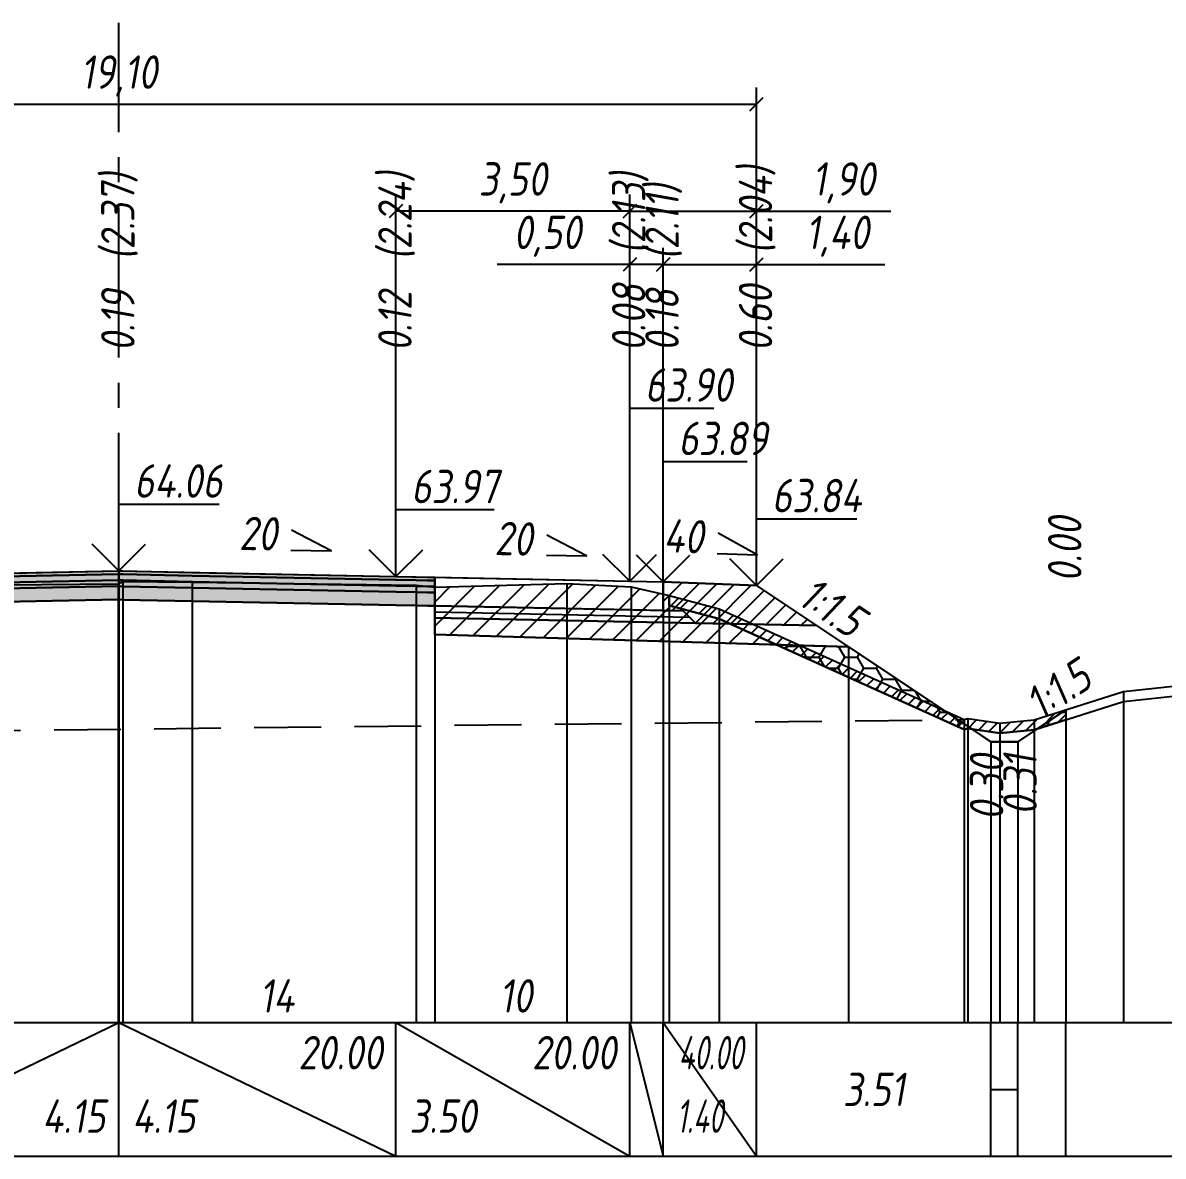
# Model space of a CAD drawing. Extents: x -717 to 1451, y -133302 to 233.
# Drawn here: x 162.8 to 248.2, y -44178 to -44093.2 of the extents above; entities that cross this region are included whole.
import ezdxf
from ezdxf.enums import TextEntityAlignment as Align

# ---------------------------------------------------------------- set-up
doc = ezdxf.new("R2010")
doc.units = 0
doc.linetypes.add('осевая2', pattern=[1.125, 0.75, -0.125, 0.125, -0.125])
doc.linetypes.add('штриховая', pattern=[0.75, 0.5, -0.25])
for name, color, linetype in [('Интерполированный поперечник', 2, 'Continuous'), ('Код_514', 1, 'Continuous'), ('Контур_0', 7, 'Continuous'), ('Контур_2521', 7, 'Continuous'), ('Контур_2564', 7, 'Continuous'), ('Контур_2660', 7, 'Continuous'), ('Контур_2665', 7, 'Continuous'), ('Контур_400', 7, 'Continuous'), ('Контур_508', 7, 'Continuous'), ('Контур_512', 7, 'Continuous'), ('Контур_513', 7, 'Continuous'), ('Контур_818', 7, 'Continuous'), ('Красный поперечник', 1, 'Continuous'), ('Объём_2501', 7, 'Continuous'), ('Объём_2564', 7, 'Continuous'), ('Объём_2650', 7, 'Continuous'), ('Объём_2660', 7, 'Continuous'), ('Объём_2661', 7, 'Continuous'), ('Объём_2663', 7, 'Continuous'), ('Объём_2664', 7, 'Continuous'), ('Объём_2665', 7, 'Continuous'), ('Объём_2666', 7, 'Continuous'), ('Объём_2753', 7, 'Continuous'), ('Ось', 1, 'осевая2'), ('Откосы', 7, 'Continuous'), ('Отметки покрытия', 7, 'Continuous'), ('Рабочие отметки', 7, 'Continuous'), ('Рабочие отметки доп.', 7, 'Continuous'), ('Слои выравнивания', 7, 'Continuous'), ('Таблица', 7, 'Continuous'), ('Уклоны проезжей части', 7, 'Continuous'), ('Черный поперечник', 3, 'Continuous')]:
    doc.layers.add(name, color=color, linetype=linetype)
for name, color, linetype, true_color in [('Контур_2540', 2, 'Continuous', 0xffff00), ('Контур_2560', 2, 'Continuous', 0xffff00), ('Контур_2561', 7, 'Continuous', 0xff8040), ('Контур_2562', 3, 'Continuous', 0x00ff00), ('Контур_2563', 7, 'Continuous', 0xff8000), ('Контур_2570', 7, 'Continuous', 0x80ff00), ('Контур_2725', 7, 'Continuous', 0x323232), ('Контур_2736', 4, 'Continuous', 0x00ffff), ('Контур_2737', 4, 'Continuous', 0x00ffff), ('Контур_2738', 4, 'Continuous', 0x00ffff), ('Контур_2739', 4, 'Continuous', 0x00ffff), ('Контур_2741', 4, 'Continuous', 0x00ffff), ('Контур_2742', 4, 'Continuous', 0x00ffff), ('Контур_2743', 4, 'Continuous', 0x00ffff), ('Контур_2744', 7, 'Continuous', 0xa4ffff), ('Контур_2745', 7, 'Continuous', 0xa4ffff), ('Контур_2747', 4, 'Continuous', 0x00ffff), ('Контур_2748', 4, 'Continuous', 0x00ffff), ('Контур_2749', 4, 'Continuous', 0x00ffff), ('Контур_2750', 4, 'Continuous', 0x00ffff), ('Контур_2751', 4, 'Continuous', 0x00ffff), ('Контур_2752', 4, 'Continuous', 0x00ffff), ('Контур_2760', 7, 'Continuous', 0x323232), ('Контур_2761', 7, 'Continuous', 0x323232), ('Контур_2762', 7, 'Continuous', 0x323232), ('Контур_2763', 7, 'Continuous', 0x323232), ('Контур_402', 7, 'Continuous', 0xff6464), ('Контур_703', 4, 'Continuous', 0x00ffff), ('Контур_705', 4, 'Continuous', 0x00ffff), ('Контур_707', 4, 'Continuous', 0x00ffff), ('Контур_720', 131, 'Continuous', 0xaaffff), ('Объём_2500', 7, 'Continuous', 0xc0c0c0), ('Объём_2520', 7, 'Continuous', 0x80ffff), ('Объём_2540', 2, 'Continuous', 0xffff00), ('Объём_2560', 2, 'Continuous', 0xffff00), ('Объём_2561', 7, 'Continuous', 0xff8040), ('Объём_2562', 3, 'Continuous', 0x00ff00), ('Объём_2563', 7, 'Continuous', 0xff8000), ('Объём_2570', 7, 'Continuous', 0x80ff00), ('Объём_2600', 7, 'Continuous', 0x808000), ('Объём_2620', 2, 'Continuous', 0xffff00), ('Объём_2746', 2, 'Continuous', 0xffff00)]:
    doc.layers.add(name, color=color, linetype=linetype, true_color=true_color)
doc.styles.get("Standard").update_dxf_attribs({"font": 'txt', "height": 2.5})
doc.styles.add('М', font='romand.shx', dxfattribs={"width": 0.8, "oblique": 10, "height": 2.5})
doc.dimstyles.new('ISO-25', dxfattribs={"dimtxt": 2.5, "dimasz": 2.5, "dimexe": 1.25, "dimexo": 0.625, "dimtad": 1, "dimtxsty": 'Standard', "dimcen": 2.5, "dimadec": 0, "dimazin": 0, "dimtfac": 1, "dimtmove": 0, "dimatfit": 3, "dimfxl": 1, "dimarcsym": 0})

# ---------------------------------------------------------------- blocks, each defined once
blk = doc.blocks.new('_Oblique')
at = {"color": 0, "linetype": 'ByBlock', "lineweight": -2}
blk.add_line((-0.5, -0.5), (0.5, 0.5), dxfattribs=at)
blk = doc.blocks.new('*D1034')
at = {"color": 0, "lineweight": -2, "transparency": 16777216}
for p, q in [((210.714, -44134.438), (210.714, -44109.998)), ((217.714, -44134.718), (217.714, -44109.998)), ((210.714, -44111.248), (217.714, -44111.248)), ((217.714, -44111.248), (227.308, -44111.248))]:
    blk.add_line(p, q, dxfattribs=at)
at = {"layer": 'Defpoints', "color": 0, "transparency": 16777216}
for p in [(217.714, -44111.248), (210.714, -44135.063), (217.714, -44135.343)]:
    blk.add_point(p, dxfattribs=at)
at = {"color": 0, "lineweight": -2, "transparency": 16777216, "rotation": 180}
blk.add_blockref('_Oblique', (210.714, -44111.248), dxfattribs=at)
at = {"color": 0, "lineweight": -2, "transparency": 16777216}
blk.add_blockref('_Oblique', (217.714, -44111.248), dxfattribs=at)
at = {"color": 0, "transparency": 16777216, "insert": (223.768, -44109.135), "char_height": 2.5, "width": 8.75, "attachment_point": 5, "style": 'М'}
blk.add_mtext('1,40', dxfattribs=at)
blk = doc.blocks.new('*D1036')
at = {"color": 0, "lineweight": -2, "transparency": 16777216}
for p, q in [((208.214, -44134.388), (208.214, -44109.998)), ((210.714, -44134.438), (210.714, -44109.998)), ((208.214, -44111.248), (198.293, -44111.248)), ((210.714, -44111.248), (208.214, -44111.248))]:
    blk.add_line(p, q, dxfattribs=at)
at = {"layer": 'Defpoints', "color": 0, "transparency": 16777216}
for p in [(210.714, -44111.248), (208.214, -44135.013), (210.714, -44135.063)]:
    blk.add_point(p, dxfattribs=at)
at = {"color": 0, "lineweight": -2, "transparency": 16777216, "rotation": 180}
blk.add_blockref('_Oblique', (208.214, -44111.248), dxfattribs=at)
at = {"color": 0, "lineweight": -2, "transparency": 16777216}
blk.add_blockref('_Oblique', (210.714, -44111.248), dxfattribs=at)
at = {"color": 0, "transparency": 16777216, "insert": (202.055, -44109.135), "char_height": 2.5, "width": 9.16667, "attachment_point": 5, "style": 'М'}
blk.add_mtext('0,50', dxfattribs=at)
blk = doc.blocks.new('*D1038')
at = {"color": 0, "lineweight": -2, "transparency": 16777216}
for p, q in [((190.714, -44134.038), (190.714, -44105.998)), ((208.214, -44134.388), (208.214, -44105.998)), ((208.214, -44107.248), (190.714, -44107.248))]:
    blk.add_line(p, q, dxfattribs=at)
at = {"layer": 'Defpoints', "color": 0, "transparency": 16777216}
for p in [(190.714, -44107.248), (190.714, -44134.663), (208.214, -44135.013)]:
    blk.add_point(p, dxfattribs=at)
at = {"color": 0, "lineweight": -2, "transparency": 16777216, "rotation": 180}
blk.add_blockref('_Oblique', (190.714, -44107.248), dxfattribs=at)
at = {"color": 0, "lineweight": -2, "transparency": 16777216}
blk.add_blockref('_Oblique', (208.214, -44107.248), dxfattribs=at)
at = {"color": 0, "transparency": 16777216, "insert": (199.464, -44105.135), "char_height": 2.5, "width": 9.58333, "attachment_point": 5, "style": 'М'}
blk.add_mtext('3,50', dxfattribs=at)
blk = doc.blocks.new('*D1039')
at = {"color": 0, "lineweight": -2, "transparency": 16777216}
for p, q in [((208.214, -44134.388), (208.214, -44105.998)), ((217.714, -44134.718), (217.714, -44105.998)), ((208.214, -44107.248), (217.714, -44107.248)), ((217.714, -44107.248), (227.776, -44107.248))]:
    blk.add_line(p, q, dxfattribs=at)
at = {"layer": 'Defpoints', "color": 0, "transparency": 16777216}
for p in [(208.214, -44107.248), (208.214, -44135.013), (217.714, -44135.343)]:
    blk.add_point(p, dxfattribs=at)
at = {"color": 0, "lineweight": -2, "transparency": 16777216, "rotation": 180}
blk.add_blockref('_Oblique', (208.214, -44107.248), dxfattribs=at)
at = {"color": 0, "lineweight": -2, "transparency": 16777216}
blk.add_blockref('_Oblique', (217.714, -44107.248), dxfattribs=at)
at = {"color": 0, "transparency": 16777216, "insert": (224.236, -44105.135), "char_height": 2.5, "width": 8.75, "attachment_point": 5, "style": 'М'}
blk.add_mtext('1,90', dxfattribs=at)
blk = doc.blocks.new('*D1041')
at = {"color": 0, "lineweight": -2, "transparency": 16777216}
for p, q in [((122.214, -44134.718), (122.214, -44097.998)), ((217.714, -44134.718), (217.714, -44097.998)), ((122.214, -44099.248), (217.714, -44099.248))]:
    blk.add_line(p, q, dxfattribs=at)
at = {"layer": 'Defpoints', "color": 0, "transparency": 16777216}
for p in [(217.714, -44099.248), (122.214, -44135.343), (217.714, -44135.343)]:
    blk.add_point(p, dxfattribs=at)
at = {"color": 0, "lineweight": -2, "transparency": 16777216, "rotation": 180}
blk.add_blockref('_Oblique', (122.214, -44099.248), dxfattribs=at)
at = {"color": 0, "lineweight": -2, "transparency": 16777216}
blk.add_blockref('_Oblique', (217.714, -44099.248), dxfattribs=at)
at = {"color": 0, "transparency": 16777216, "insert": (169.964, -44097.135), "char_height": 2.5, "width": 10.41667, "attachment_point": 5, "style": 'М'}
blk.add_mtext('19,10', dxfattribs=at)

msp = doc.modelspace()

# ---------------------------------------------------------------- hatches: boundary and pattern name
at = {"transparency": 33554681}
h = msp.add_hatch(dxfattribs=at)
h.set_pattern_fill('ANGLE', color=256)
h.set_pattern_definition([(0, (0, 0), (0, 6.985), [5.08, -1.905]), (90, (0, 0), (-6.985, 4e-16), [5.08, -1.905])])
h.paths.add_polyline_path([(237.268, -44146.983), (235.268, -44146.983), (233.851, -44146.038), (235.931, -44146.33), (238.507, -44146.079), (238.729, -44146.009)])
at = {"layer": 'Объём_2563'}
h = msp.add_hatch(dxfattribs=at)
h.set_pattern_fill('ANSI31', color=256, scale=0.3)
h.paths.add_polyline_path([(213.133, -44138.099), (212.214, -44137.181), (210.714, -44137.151), (210.714, -44135.001), (217.714, -44135.281), (222.214, -44138.281)])
at = {"layer": 'Объём_2570'}
h = msp.add_hatch(dxfattribs=at)
h.set_pattern_fill('ANSI31', color=256, scale=0.2)
h.paths.add_polyline_path([(240.868, -44145.333), (238.507, -44146.079), (235.931, -44146.33), (233.54, -44145.995), (233.25, -44146.07), (214.918, -44137.767), (211.173, -44136.783), (211.173, -44136.033), (214.918, -44137.017), (233.25, -44145.32), (233.54, -44145.245), (235.931, -44145.58), (238.507, -44145.329), (240.868, -44144.583)])
at = {"layer": 'Объём_2600'}
h = msp.add_hatch(dxfattribs=at)
h.set_pattern_fill('ANSI31', color=6, scale=0.4)
h.paths.add_polyline_path([(211.173, -44136.783), (214.918, -44137.767), (219.214, -44139.713), (193.613, -44138.945), (193.613, -44135.413), (203.505, -44135.129), (208.327, -44135.369), (211.173, -44136.033)])
h = msp.add_hatch(dxfattribs=at)
h.set_pattern_fill('HONEY', color=5, scale=0.3)
h.paths.add_polyline_path([(224.606, -44139.875), (233.851, -44146.038), (233.54, -44145.995), (233.25, -44146.07), (219.214, -44139.713)])
h = msp.add_hatch(dxfattribs=at)
h.set_pattern_fill('HONEY', color=5, scale=0.3)
h.paths.add_polyline_path([(238.729, -44146.009), (240.868, -44144.583), (240.868, -44145.333)])
at = {"layer": 'Слои выравнивания'}
for color, points in [(2, [(147.707, -44134.631), (149.214, -44134.601), (152.714, -44134.531), (169.923, -44134.186), (169.96, -44134.186), (169.96, -44134.436), (169.923, -44134.436), (152.714, -44134.781), (149.214, -44134.851), (147.707, -44134.881)]), (3, [(147.707, -44134.881), (149.214, -44134.851), (152.714, -44134.781), (169.923, -44134.436), (169.96, -44134.436), (169.96, -44134.886), (169.923, -44134.886), (152.714, -44135.231), (149.214, -44135.301), (147.707, -44135.331)]), (2, [(169.96, -44134.186), (170.268, -44134.192), (175.44, -44134.295), (180.521, -44134.397), (190.714, -44134.601), (192.22, -44134.631), (193.079, -44134.648), (193.613, -44134.659), (193.613, -44134.909), (193.079, -44134.898), (192.22, -44134.881), (190.714, -44134.851), (180.521, -44134.647), (175.44, -44134.545), (170.268, -44134.442), (169.96, -44134.436)]), (3, [(169.96, -44134.436), (170.268, -44134.442), (175.44, -44134.545), (180.521, -44134.647), (190.714, -44134.851), (192.22, -44134.881), (193.079, -44134.898), (193.613, -44134.909), (193.613, -44135.359), (193.079, -44135.348), (192.22, -44135.331), (190.714, -44135.301), (180.521, -44135.097), (175.44, -44134.995), (170.268, -44134.892), (169.96, -44134.886)]), (4, [(147.707, -44135.331), (149.214, -44135.301), (152.714, -44135.231), (169.923, -44134.886), (169.96, -44134.886), (169.96, -44135.336), (169.923, -44135.336), (152.714, -44135.681), (149.214, -44135.751), (147.707, -44135.781)]), (5, [(147.707, -44135.781), (149.214, -44135.751), (152.714, -44135.681), (169.923, -44135.336), (169.96, -44135.336), (169.96, -44136.336), (169.923, -44136.336), (152.714, -44136.681), (149.214, -44136.751), (147.707, -44136.781)]), (4, [(169.96, -44134.886), (170.268, -44134.892), (175.44, -44134.995), (180.521, -44135.097), (190.714, -44135.301), (192.22, -44135.331), (193.079, -44135.348), (193.613, -44135.359), (193.613, -44135.809), (193.079, -44135.798), (192.22, -44135.781), (190.714, -44135.751), (180.521, -44135.547), (175.44, -44135.445), (170.268, -44135.342), (169.96, -44135.336)]), (5, [(169.96, -44135.336), (170.268, -44135.342), (175.44, -44135.445), (180.521, -44135.547), (190.714, -44135.751), (192.22, -44135.781), (193.079, -44135.798), (193.613, -44135.809), (193.613, -44136.809), (193.079, -44136.798), (192.22, -44136.781), (190.714, -44136.751), (180.521, -44136.547), (175.44, -44136.445), (170.268, -44136.342), (169.96, -44136.336)])]:
    msp.add_hatch(color=color, dxfattribs=at).paths.add_polyline_path(points)

# ---------------------------------------------------------------- linework, layer by layer
at = {"layer": 'Интерполированный поперечник', "linetype": 'штриховая', "ltscale": 10, "flags": 128}
msp.add_lwpolyline([(105.111, -44146.749), (233.25, -44145.32)], dxfattribs=at)
at = {"layer": 'Код_514'}
for p, q in [((149.214, -44178), (169.964, -44168)), ((169.964, -44178), (169.964, -44168)), ((169.964, -44168), (190.714, -44178)), ((190.714, -44178), (190.714, -44168)), ((190.714, -44168), (208.214, -44178)), ((208.214, -44178), (208.214, -44168)), ((208.214, -44168), (210.714, -44178)), ((210.714, -44178), (210.714, -44168)), ((210.714, -44168), (217.714, -44178)), ((217.714, -44178), (217.714, -44168)), ((235.268, -44178), (235.268, -44168)), ((237.268, -44178), (237.268, -44168)), ((240.868, -44178), (240.868, -44168)), ((235.268, -44173), (237.268, -44173))]:
    msp.add_line(p, q, dxfattribs=at)
at = {"layer": 'Контур_0', "flags": 128}
for points in [[(193.613, -44134.659), (210.714, -44135.001), (210.714, -44137.151), (193.613, -44136.809), (193.613, -44134.659), (193.613, -44134.659)], [(217.714, -44135.281), (232.782, -44145.325), (232.782, -44145.325), (232.782, -44145.325), (232.782, -44145.325), (232.782, -44145.325), (232.782, -44145.325), (232.782, -44145.325), (232.782, -44145.325), (232.782, -44145.325), (232.782, -44145.325), (232.782, -44145.325), (232.782, -44145.325), (232.782, -44145.325), (232.782, -44145.325), (235.268, -44146.983)], [(217.714, -44135.281), (232.782, -44145.325), (232.782, -44145.325), (232.782, -44145.325), (232.782, -44145.325), (232.782, -44145.325), (232.782, -44145.325), (232.782, -44145.325), (232.782, -44145.325), (232.782, -44145.325), (232.782, -44145.325), (232.782, -44145.325), (232.782, -44145.325), (232.782, -44145.325), (232.782, -44145.325), (235.268, -44146.983), (237.268, -44146.983), (240.868, -44144.583), (240.868, -44144.583), (240.868, -44144.583), (240.868, -44144.583), (240.868, -44144.583), (240.868, -44144.583), (240.868, -44144.583), (240.868, -44144.583), (240.868, -44144.583), (240.868, -44144.583), (240.868, -44144.583), (240.868, -44144.583), (240.868, -44144.583)], [(210.714, -44138.051), (193.613, -44137.709), (193.613, -44136.809), (212.214, -44137.181), (213.133, -44138.099), (210.714, -44138.051), (210.714, -44138.051)], [(210.714, -44137.151), (212.214, -44137.181), (213.133, -44138.099), (222.214, -44138.281)]]:
    msp.add_lwpolyline(points, dxfattribs=at)
at = {"layer": 'Контур_2521', "color": 250, "flags": 128}
msp.add_lwpolyline([(193.613, -44137.259), (212.673, -44137.64)], dxfattribs=at)
at = {"layer": 'Контур_2540', "flags": 128}
msp.add_lwpolyline([(208.214, -44138.001), (222.214, -44138.281), (224.606, -44139.875), (193.613, -44138.945), (193.613, -44137.709), (208.214, -44138.001), (208.214, -44138.001)], dxfattribs=at)
at = {"layer": 'Контур_2560', "flags": 128}
msp.add_lwpolyline([(210.714, -44135.001), (217.714, -44135.281), (217.714, -44135.281), (217.714, -44135.281)], dxfattribs=at)
at = {"layer": 'Контур_2561', "flags": 128}
msp.add_lwpolyline([(210.714, -44135.001), (210.714, -44135.001), (217.714, -44135.281), (217.714, -44135.281), (210.714, -44135.001)], dxfattribs=at)
at = {"layer": 'Контур_2562', "flags": 128}
msp.add_lwpolyline([(217.714, -44135.281), (217.714, -44135.281), (217.714, -44135.281), (217.714, -44135.281), (217.714, -44135.281)], dxfattribs=at)
at = {"layer": 'Контур_2563', "flags": 128}
msp.add_lwpolyline([(213.133, -44138.099), (212.214, -44137.181), (210.714, -44137.151), (210.714, -44135.001), (217.714, -44135.281), (222.214, -44138.281), (213.133, -44138.099), (213.133, -44138.099)], dxfattribs=at)
at = {"layer": 'Контур_2564', "flags": 128}
msp.add_lwpolyline([(210.714, -44135.001), (217.714, -44135.281)], dxfattribs=at)
at = {"layer": 'Контур_2570', "flags": 128}
msp.add_lwpolyline([(152.714, -44135.306), (169.923, -44135.15), (170.268, -44134.983), (175.44, -44135.033), (192.22, -44135.243), (193.613, -44135.413), (203.505, -44135.129), (208.327, -44135.369), (211.173, -44136.033), (211.173, -44136.783), (214.918, -44137.767), (233.25, -44146.07), (233.25, -44146.07), (233.54, -44145.995), (235.931, -44146.33), (238.507, -44146.079), (245.183, -44143.969), (264.236, -44141.917)], dxfattribs=at)
at = {"layer": 'Контур_2660', "flags": 128}
msp.add_lwpolyline([(193.613, -44138.945), (224.606, -44139.875)], dxfattribs=at)
at = {"layer": 'Контур_2665', "flags": 128}
msp.add_lwpolyline([(217.714, -44135.281), (217.714, -44135.281)], dxfattribs=at)
at = {"layer": 'Контур_2725', "flags": 128}
msp.add_lwpolyline([(147.707, -44136.781), (149.214, -44136.751), (152.714, -44136.681), (169.923, -44136.336), (169.96, -44136.336), (170.268, -44136.342), (175.44, -44136.445), (180.521, -44136.547), (190.714, -44136.751), (192.22, -44136.781), (193.079, -44136.798), (193.613, -44136.809)], dxfattribs=at)
at = {"layer": 'Контур_2736', "flags": 128}
for points in [[(217.714, -44135.281), (232.782, -44145.325)], [(232.782, -44145.325), (235.268, -44146.983)]]:
    msp.add_lwpolyline(points, dxfattribs=at)
at = {"layer": 'Контур_2737', "flags": 128}
msp.add_lwpolyline([(232.782, -44145.325), (232.782, -44145.325)], dxfattribs=at)
at = {"layer": 'Контур_2738', "flags": 128}
msp.add_lwpolyline([(232.782, -44145.325), (232.782, -44145.325)], dxfattribs=at)
at = {"layer": 'Контур_2739', "flags": 128}
msp.add_lwpolyline([(232.782, -44145.325), (232.782, -44145.325)], dxfattribs=at)
at = {"layer": 'Контур_2741', "flags": 128}
msp.add_lwpolyline([(240.868, -44144.583), (240.868, -44144.583)], dxfattribs=at)
at = {"layer": 'Контур_2742', "flags": 128}
msp.add_lwpolyline([(240.868, -44144.583), (240.868, -44144.583)], dxfattribs=at)
at = {"layer": 'Контур_2743', "flags": 128}
msp.add_lwpolyline([(240.868, -44144.583), (240.868, -44144.583)], dxfattribs=at)
at = {"layer": 'Контур_2744', "flags": 128}
msp.add_lwpolyline([(240.868, -44144.583), (240.868, -44144.583)], dxfattribs=at)
msp.add_lwpolyline([(240.868, -44144.583), (240.868, -44144.583)], dxfattribs=at)
msp.add_lwpolyline([(240.868, -44144.583), (240.868, -44144.583)], dxfattribs=at)
msp.add_lwpolyline([(240.868, -44144.583), (240.868, -44144.583)], dxfattribs=at)
msp.add_lwpolyline([(240.868, -44144.583), (240.868, -44144.583)], dxfattribs=at)
msp.add_lwpolyline([(240.868, -44144.583), (240.868, -44144.583)], dxfattribs=at)
at = {"layer": 'Контур_2745', "flags": 128}
msp.add_lwpolyline([(232.782, -44145.325), (232.782, -44145.325)], dxfattribs=at)
msp.add_lwpolyline([(232.782, -44145.325), (232.782, -44145.325)], dxfattribs=at)
msp.add_lwpolyline([(232.782, -44145.325), (232.782, -44145.325)], dxfattribs=at)
msp.add_lwpolyline([(232.782, -44145.325), (232.782, -44145.325)], dxfattribs=at)
msp.add_lwpolyline([(232.782, -44145.325), (232.782, -44145.325)], dxfattribs=at)
msp.add_lwpolyline([(232.782, -44145.325), (232.782, -44145.325)], dxfattribs=at)
at = {"layer": 'Контур_2747', "flags": 128}
msp.add_lwpolyline([(232.782, -44145.325), (232.782, -44145.325)], dxfattribs=at)
at = {"layer": 'Контур_2748', "flags": 128}
msp.add_lwpolyline([(232.782, -44145.325), (232.782, -44145.325)], dxfattribs=at)
at = {"layer": 'Контур_2749', "flags": 128}
msp.add_lwpolyline([(232.782, -44145.325), (232.782, -44145.325)], dxfattribs=at)
at = {"layer": 'Контур_2750', "flags": 128}
msp.add_lwpolyline([(240.868, -44144.583), (240.868, -44144.583)], dxfattribs=at)
at = {"layer": 'Контур_2751', "flags": 128}
msp.add_lwpolyline([(240.868, -44144.583), (240.868, -44144.583)], dxfattribs=at)
at = {"layer": 'Контур_2752', "flags": 128}
msp.add_lwpolyline([(240.868, -44144.583), (240.868, -44144.583)], dxfattribs=at)
at = {"layer": 'Контур_2760', "flags": 128}
msp.add_lwpolyline([(147.707, -44134.631), (149.214, -44134.601), (152.714, -44134.531), (169.923, -44134.186), (169.96, -44134.186), (170.268, -44134.192), (175.44, -44134.295), (180.521, -44134.397), (190.714, -44134.601), (192.22, -44134.631), (193.079, -44134.648), (193.613, -44134.659)], dxfattribs=at)
at = {"layer": 'Контур_2761', "flags": 128}
msp.add_lwpolyline([(147.707, -44134.881), (149.214, -44134.851), (152.714, -44134.781), (169.923, -44134.436), (169.96, -44134.436), (170.268, -44134.442), (175.44, -44134.545), (180.521, -44134.647), (190.714, -44134.851), (192.22, -44134.881), (193.079, -44134.898), (193.613, -44134.909)], dxfattribs=at)
at = {"layer": 'Контур_2762', "flags": 128}
msp.add_lwpolyline([(147.707, -44135.331), (149.214, -44135.301), (152.714, -44135.231), (169.923, -44134.886), (169.96, -44134.886), (170.268, -44134.892), (175.44, -44134.995), (180.521, -44135.097), (190.714, -44135.301), (192.22, -44135.331), (193.079, -44135.348), (193.613, -44135.359)], dxfattribs=at)
at = {"layer": 'Контур_2763', "flags": 128}
msp.add_lwpolyline([(147.707, -44135.781), (149.214, -44135.751), (152.714, -44135.681), (169.923, -44135.336), (169.96, -44135.336), (170.268, -44135.342), (175.44, -44135.445), (180.521, -44135.547), (190.714, -44135.751), (192.22, -44135.781), (193.079, -44135.798), (193.613, -44135.809)], dxfattribs=at)
at = {"layer": 'Контур_400', "flags": 128}
for points in [[(129.214, -44135.001), (131.714, -44134.951), (131.714, -44134.951), (131.714, -44134.951), (131.714, -44134.951), (131.714, -44134.951), (131.714, -44134.951), (149.214, -44134.601), (169.964, -44134.186)], [(169.964, -44134.186), (190.714, -44134.601), (208.214, -44134.951), (208.214, -44134.951), (208.214, -44134.951), (208.214, -44134.951), (208.214, -44134.951), (208.214, -44134.951), (210.714, -44135.001)]]:
    msp.add_lwpolyline(points, dxfattribs=at)
at = {"layer": 'Контур_402', "flags": 128}
msp.add_lwpolyline([(115.323, -44139.875), (147.707, -44138.903), (147.707, -44136.781), (169.923, -44136.336), (169.96, -44136.336), (170.268, -44136.342), (193.613, -44136.809), (193.613, -44138.945), (224.606, -44139.875)], dxfattribs=at)
at = {"layer": 'Контур_508', "flags": 128}
msp.add_lwpolyline([(105, -44146.757), (115.323, -44139.875), (147.707, -44138.903), (147.707, -44136.781), (169.923, -44136.336), (169.96, -44136.336), (170.268, -44136.342), (193.613, -44136.809), (193.613, -44138.945), (224.606, -44139.875), (235.268, -44146.983), (237.268, -44146.983), (240.868, -44144.583)], dxfattribs=at)
at = {"layer": 'Контур_512', "flags": 128}
msp.add_lwpolyline([(193.613, -44138.945), (224.606, -44139.875), (235.268, -44146.983), (237.268, -44146.983), (240.868, -44144.583)], dxfattribs=at)
at = {"layer": 'Контур_513', "flags": 128}
msp.add_lwpolyline([(105, -44146.757), (115.323, -44139.875), (147.707, -44138.903), (147.707, -44136.781), (169.923, -44136.336), (169.96, -44136.336), (170.268, -44136.342), (193.613, -44136.809), (193.613, -44138.945), (224.606, -44139.875), (235.268, -44146.983), (237.268, -44146.983), (240.868, -44144.583)], dxfattribs=at)
at = {"layer": 'Контур_703', "flags": 128}
msp.add_lwpolyline([(217.714, -44135.281), (232.782, -44145.325)], dxfattribs=at)
at = {"layer": 'Контур_705', "flags": 128}
msp.add_lwpolyline([(232.782, -44145.325), (232.782, -44145.325)], dxfattribs=at)
at = {"layer": 'Контур_707', "flags": 128}
msp.add_lwpolyline([(237.268, -44146.983), (240.868, -44144.583)], dxfattribs=at)
at = {"layer": 'Контур_720', "flags": 128}
msp.add_lwpolyline([(235.268, -44146.983), (237.268, -44146.983)], dxfattribs=at)
at = {"layer": 'Контур_818', "flags": 128}
msp.add_lwpolyline([(152.714, -44135.306), (169.923, -44135.15), (170.268, -44134.983), (175.44, -44135.033), (192.22, -44135.243), (193.613, -44135.413), (203.505, -44135.129), (208.327, -44135.369), (211.173, -44136.033), (211.173, -44136.783), (214.918, -44137.767), (233.25, -44146.07), (233.25, -44146.07), (233.54, -44145.995), (235.931, -44146.33), (238.507, -44146.079), (240.868, -44145.333)], dxfattribs=at)
at = {"layer": 'Красный поперечник'}
for p, q in [((149.214, -44134.601), (169.964, -44134.186)), ((169.964, -44134.186), (190.714, -44134.601)), ((190.714, -44134.601), (208.214, -44134.951)), ((208.214, -44134.951), (210.714, -44135.001)), ((210.714, -44135.001), (217.714, -44135.281)), ((217.714, -44135.281), (235.268, -44146.983)), ((193.613, -44138.945), (193.613, -44168)), ((224.606, -44139.875), (224.606, -44168)), ((237.268, -44146.983), (240.868, -44144.583)), ((240.868, -44144.583), (240.868, -44168)), ((235.268, -44146.983), (235.268, -44168)), ((235.268, -44146.983), (237.268, -44146.983)), ((237.268, -44146.983), (237.268, -44168))]:
    msp.add_line(p, q, dxfattribs=at)
at = {"layer": 'Объём_2500', "flags": 128}
msp.add_lwpolyline([(193.613, -44134.659), (210.714, -44135.001), (210.714, -44137.151), (193.613, -44136.809), (193.613, -44134.659), (193.613, -44134.659)], dxfattribs=at)
at = {"layer": 'Объём_2501', "flags": 128}
for points in [[(129.214, -44135.001), (131.714, -44134.951), (131.714, -44134.951), (131.714, -44134.951), (131.714, -44134.951), (131.714, -44134.951), (131.714, -44134.951), (149.214, -44134.601), (169.964, -44134.186)], [(169.964, -44134.186), (190.714, -44134.601), (208.214, -44134.951), (208.214, -44134.951), (208.214, -44134.951), (208.214, -44134.951), (208.214, -44134.951), (208.214, -44134.951), (210.714, -44135.001)]]:
    msp.add_lwpolyline(points, dxfattribs=at)
at = {"layer": 'Объём_2520', "color": 250, "flags": 128}
msp.add_lwpolyline([(210.714, -44138.051), (193.613, -44137.709), (193.613, -44136.809), (212.214, -44137.181), (213.133, -44138.099), (210.714, -44138.051), (210.714, -44138.051)], dxfattribs=at)
at = {"layer": 'Объём_2540', "flags": 128}
msp.add_lwpolyline([(208.214, -44138.001), (222.214, -44138.281), (224.606, -44139.875), (193.613, -44138.945), (193.613, -44137.709), (208.214, -44138.001), (208.214, -44138.001)], dxfattribs=at)
at = {"layer": 'Объём_2560', "flags": 128}
msp.add_lwpolyline([(210.714, -44135.001), (217.714, -44135.281), (217.714, -44135.281), (217.714, -44135.281)], dxfattribs=at)
at = {"layer": 'Объём_2561', "flags": 128}
msp.add_lwpolyline([(210.714, -44135.001), (210.714, -44135.001), (217.714, -44135.281), (217.714, -44135.281), (210.714, -44135.001)], dxfattribs=at)
at = {"layer": 'Объём_2562', "flags": 128}
msp.add_lwpolyline([(217.714, -44135.281), (217.714, -44135.281), (217.714, -44135.281), (217.714, -44135.281), (217.714, -44135.281)], dxfattribs=at)
at = {"layer": 'Объём_2563', "color": 250, "flags": 128}
msp.add_lwpolyline([(213.133, -44138.099), (212.214, -44137.181), (210.714, -44137.151), (210.714, -44135.001), (217.714, -44135.281), (222.214, -44138.281), (213.133, -44138.099), (213.133, -44138.099)], dxfattribs=at)
at = {"layer": 'Объём_2564', "flags": 128}
msp.add_lwpolyline([(210.714, -44135.001), (217.714, -44135.281)], dxfattribs=at)
at = {"layer": 'Объём_2570', "flags": 128}
msp.add_lwpolyline([(240.868, -44145.333), (238.507, -44146.079), (235.931, -44146.33), (233.54, -44145.995), (233.25, -44146.07), (214.918, -44137.767), (211.173, -44136.783), (211.173, -44136.033), (214.918, -44137.017), (233.25, -44145.32), (233.54, -44145.245), (235.931, -44145.58), (238.507, -44145.329), (240.868, -44144.583), (240.868, -44145.333), (240.868, -44145.333)], dxfattribs=at)
at = {"layer": 'Объём_2600', "color": 5, "flags": 128}
for points in [[(224.606, -44139.875), (233.851, -44146.038), (233.54, -44145.995), (233.25, -44146.07), (219.214, -44139.713), (224.606, -44139.875), (224.606, -44139.875)], [(238.729, -44146.009), (240.868, -44144.583), (240.868, -44145.333), (238.729, -44146.009), (238.729, -44146.009)]]:
    msp.add_lwpolyline(points, dxfattribs=at)
at = {"layer": 'Объём_2620', "flags": 128}
msp.add_lwpolyline([(237.268, -44146.983), (235.268, -44146.983), (233.851, -44146.038), (235.931, -44146.33), (238.507, -44146.079), (238.729, -44146.009), (237.268, -44146.983), (237.268, -44146.983)], dxfattribs=at)
at = {"layer": 'Объём_2650', "color": 6, "flags": 128}
msp.add_lwpolyline([(211.173, -44136.783), (214.918, -44137.767), (219.214, -44139.713), (193.613, -44138.945), (193.613, -44135.413), (203.505, -44135.129), (208.327, -44135.369), (211.173, -44136.033), (211.173, -44136.783), (211.173, -44136.783)], dxfattribs=at)
at = {"layer": 'Объём_2660', "flags": 128}
msp.add_lwpolyline([(193.613, -44138.945), (224.606, -44139.875)], dxfattribs=at)
at = {"layer": 'Объём_2661', "flags": 128}
msp.add_lwpolyline([(217.714, -44135.281), (232.782, -44145.325)], dxfattribs=at)
at = {"layer": 'Объём_2663', "flags": 128}
for points in [[(237.268, -44146.983), (240.868, -44144.583)], [(232.782, -44145.325), (235.268, -44146.983)]]:
    msp.add_lwpolyline(points, dxfattribs=at)
at = {"layer": 'Объём_2664', "flags": 128}
msp.add_lwpolyline([(235.268, -44146.983), (237.268, -44146.983)], dxfattribs=at)
at = {"layer": 'Объём_2665', "flags": 128}
msp.add_lwpolyline([(217.714, -44135.281), (217.714, -44135.281)], dxfattribs=at)
at = {"layer": 'Объём_2666', "flags": 128}
msp.add_lwpolyline([(217.714, -44135.281), (232.782, -44145.325)], dxfattribs=at)
at = {"layer": 'Объём_2746', "flags": 128}
msp.add_lwpolyline([(211.173, -44136.783), (214.918, -44137.767), (219.214, -44139.713), (193.613, -44138.945), (193.613, -44135.413), (203.505, -44135.129), (208.327, -44135.369), (211.173, -44136.033), (211.173, -44136.783), (211.173, -44136.783)], dxfattribs=at)
at = {"layer": 'Объём_2753', "flags": 128}
msp.add_lwpolyline([(193.613, -44134.659), (193.613, -44134.659)], dxfattribs=at)
at = {"layer": 'Ось', "ltscale": 15}
msp.add_line((169.964, -44151.971), (169.964, -44093.156), dxfattribs=at)
at = {"layer": 'Откосы', "color": 1, "flags": 128}
for points in [[(182.853, -44132.626), (185.852, -44132.686), (182.883, -44131.127)], [(201.978, -44133.009), (204.977, -44133.069), (202.008, -44131.509)], [(214.768, -44132.872), (217.766, -44132.992), (214.828, -44131.373)]]:
    msp.add_lwpolyline(points, dxfattribs=at)
at = {"layer": 'Отметки покрытия', "color": 1}
for p, q in [((208.214, -44134.951), (208.214, -44122.001)), ((208.214, -44122.001), (214.514, -44122.001)), ((210.714, -44135.001), (210.714, -44126.001)), ((210.714, -44126.001), (217.014, -44126.001)), ((169.964, -44134.186), (169.964, -44129.186)), ((169.964, -44129.186), (177.464, -44129.186)), ((190.714, -44134.601), (190.714, -44129.601)), ((190.714, -44129.601), (198.064, -44129.601)), ((217.714, -44135.281), (217.714, -44130.281)), ((217.714, -44130.281), (225.214, -44130.281)), ((169.964, -44134.186), (167.964, -44132.186)), ((169.964, -44134.186), (171.964, -44132.186)), ((190.714, -44134.601), (188.714, -44132.601)), ((190.714, -44134.601), (192.714, -44132.601)), ((208.214, -44134.951), (206.214, -44132.951)), ((208.214, -44134.951), (210.214, -44132.951)), ((210.714, -44135.001), (208.714, -44133.001)), ((210.714, -44135.001), (212.714, -44133.001)), ((217.714, -44135.281), (215.714, -44133.281)), ((217.714, -44135.281), (219.714, -44133.281))]:
    msp.add_line(p, q, dxfattribs=at)
at = {"layer": 'Слои выравнивания'}
for p, q in [((169.96, -44134.186), (169.96, -44168)), ((193.613, -44134.659), (193.613, -44168)), ((210.714, -44135.001), (210.714, -44168))]:
    msp.add_line(p, q, dxfattribs=at)
at = {"layer": 'Слои выравнивания', "color": 2, "flags": 128}
for points in [[(147.707, -44134.631), (149.214, -44134.601), (152.714, -44134.531), (169.923, -44134.186), (169.96, -44134.186), (169.96, -44134.436), (169.923, -44134.436), (152.714, -44134.781), (149.214, -44134.851), (147.707, -44134.881)], [(169.96, -44134.186), (170.268, -44134.192), (175.44, -44134.295), (180.521, -44134.397), (190.714, -44134.601), (192.22, -44134.631), (193.079, -44134.648), (193.613, -44134.659), (193.613, -44134.909), (193.079, -44134.898), (192.22, -44134.881), (190.714, -44134.851), (180.521, -44134.647), (175.44, -44134.545), (170.268, -44134.442), (169.96, -44134.436)]]:
    msp.add_lwpolyline(points, close=True, dxfattribs=at)
at = {"layer": 'Слои выравнивания', "color": 3, "flags": 128}
for points in [[(147.707, -44134.881), (149.214, -44134.851), (152.714, -44134.781), (169.923, -44134.436), (169.96, -44134.436), (169.96, -44134.886), (169.923, -44134.886), (152.714, -44135.231), (149.214, -44135.301), (147.707, -44135.331)], [(169.96, -44134.436), (170.268, -44134.442), (175.44, -44134.545), (180.521, -44134.647), (190.714, -44134.851), (192.22, -44134.881), (193.079, -44134.898), (193.613, -44134.909), (193.613, -44135.359), (193.079, -44135.348), (192.22, -44135.331), (190.714, -44135.301), (180.521, -44135.097), (175.44, -44134.995), (170.268, -44134.892), (169.96, -44134.886)]]:
    msp.add_lwpolyline(points, close=True, dxfattribs=at)
at = {"layer": 'Слои выравнивания', "color": 4, "flags": 128}
for points in [[(147.707, -44135.331), (149.214, -44135.301), (152.714, -44135.231), (169.923, -44134.886), (169.96, -44134.886), (169.96, -44135.336), (169.923, -44135.336), (152.714, -44135.681), (149.214, -44135.751), (147.707, -44135.781)], [(169.96, -44134.886), (170.268, -44134.892), (175.44, -44134.995), (180.521, -44135.097), (190.714, -44135.301), (192.22, -44135.331), (193.079, -44135.348), (193.613, -44135.359), (193.613, -44135.809), (193.079, -44135.798), (192.22, -44135.781), (190.714, -44135.751), (180.521, -44135.547), (175.44, -44135.445), (170.268, -44135.342), (169.96, -44135.336)]]:
    msp.add_lwpolyline(points, close=True, dxfattribs=at)
at = {"layer": 'Слои выравнивания', "color": 5, "flags": 128}
for points in [[(147.707, -44135.781), (149.214, -44135.751), (152.714, -44135.681), (169.923, -44135.336), (169.96, -44135.336), (169.96, -44136.336), (169.923, -44136.336), (152.714, -44136.681), (149.214, -44136.751), (147.707, -44136.781)], [(169.96, -44135.336), (170.268, -44135.342), (175.44, -44135.445), (180.521, -44135.547), (190.714, -44135.751), (192.22, -44135.781), (193.079, -44135.798), (193.613, -44135.809), (193.613, -44136.809), (193.079, -44136.798), (192.22, -44136.781), (190.714, -44136.751), (180.521, -44136.547), (175.44, -44136.445), (170.268, -44136.342), (169.96, -44136.336)]]:
    msp.add_lwpolyline(points, close=True, dxfattribs=at)
at = {"layer": 'Таблица'}
for p, q in [((80, -44168), (265.868, -44168)), ((80, -44178), (265.868, -44178))]:
    msp.add_line(p, q, dxfattribs=at)
at = {"layer": 'Черный поперечник', "color": 7}
for p, q in [((169.923, -44135.15), (169.923, -44168)), ((170.268, -44134.983), (170.268, -44168)), ((175.44, -44135.033), (175.44, -44168)), ((192.22, -44135.243), (192.22, -44168)), ((203.505, -44135.129), (203.505, -44168)), ((208.327, -44135.369), (208.327, -44168)), ((193.613, -44135.413), (193.613, -44168)), ((211.173, -44136.033), (211.173, -44168)), ((214.918, -44137.017), (214.918, -44168)), ((245.183, -44143.219), (245.183, -44168)), ((233.25, -44145.32), (233.25, -44168)), ((233.54, -44145.245), (233.54, -44168)), ((235.931, -44145.58), (235.931, -44168)), ((238.507, -44145.329), (238.507, -44168))]:
    msp.add_line(p, q, dxfattribs=at)
at = {"layer": 'Черный поперечник', "flags": 128}
msp.add_lwpolyline([(152.714, -44135.306), (169.923, -44135.15), (170.268, -44134.983), (175.44, -44135.033), (192.22, -44135.243), (193.613, -44135.413), (203.505, -44135.129), (208.327, -44135.369), (211.173, -44136.033), (214.918, -44137.017), (233.25, -44145.32), (233.54, -44145.245), (235.931, -44145.58), (238.507, -44145.329), (245.183, -44143.219), (264.236, -44141.167)], dxfattribs=at)

# ---------------------------------------------------------------- texts
at = {"layer": 'Код_514', "style": 'М', "oblique": 10}
for s, width, p in [('20.00', 0.8, (189.714, -44169)), ('20.00', 0.8, (207.214, -44169)), ('40.00', 0.6, (216.714, -44169))]:
    msp.add_text(s, height=2.5, dxfattribs=dict(at, width=width)).set_placement(p, align=Align.TOP_RIGHT)
at = {"layer": 'Код_514', "style": 'М', "oblique": 10, "width": 0.8}
msp.add_text('3.51', height=2.5, dxfattribs=at).set_placement((226.491, -44173), align=Align.MIDDLE_CENTER)
msp.add_text('4.15', height=2.5, dxfattribs=at).set_placement((168.964, -44177), align=Align.BOTTOM_RIGHT)
at = {"layer": 'Код_514', "style": 'М', "oblique": 10}
for s, width, p in [('4.15', 0.8, (170.964, -44177)), ('3.50', 0.8, (191.714, -44177)), ('1.40', 0.6, (211.714, -44177))]:
    msp.add_text(s, height=2.5, dxfattribs=dict(at, width=width)).set_placement(p, align=Align.BOTTOM_LEFT)
at = {"layer": 'Отметки покрытия', "color": 1, "style": 'М', "oblique": 10, "width": 0.8}
for s, p in [('63.90', (209.355, -44122.269)), ('63.89', (211.855, -44126.269)), ('64.06', (171.105, -44129.454)), ('63.97', (191.855, -44129.869)), ('63.84', (218.855, -44130.549))]:
    msp.add_text(s, height=2.5, dxfattribs=at).set_placement(p, align=Align.BOTTOM_LEFT)
at = {"layer": 'Рабочие отметки', "color": 1, "style": 'М', "oblique": 10, "width": 0.8}
for s, p in [('0.19', (169.886, -44117.751)), ('0.12', (190.636, -44117.751)), ('0.08', (208.136, -44117.751)), ('0.18', (210.636, -44117.751)), ('0.60', (217.636, -44117.751)), ('0.00', (240.79, -44135.013))]:
    msp.add_text(s, height=2.5, rotation=90, dxfattribs=at).set_placement(p, align=Align.MIDDLE_LEFT)
for s, p in [('0.30', (234.94, -44147.914)), ('0.31', (237.44, -44147.914))]:
    msp.add_text(s, height=2.5, rotation=90, dxfattribs=at).set_placement(p, align=Align.MIDDLE_RIGHT)
at = {"layer": 'Рабочие отметки доп.', "color": 1, "style": 'М', "oblique": 10, "width": 0.8}
for s, p in [('(2.04)', (217.636, -44110.451)), ('(2.37)', (169.886, -44110.901)), ('(2.24)', (190.636, -44110.901)), ('(2.13)', (208.136, -44110.451)), ('(2.11)', (210.636, -44110.901))]:
    msp.add_text(s, height=2.5, rotation=90, dxfattribs=at).set_placement(p, align=Align.MIDDLE_LEFT)
at = {"layer": 'Слои выравнивания', "style": 'М', "oblique": 10, "width": 0.8}
for s, p in [('14', (181.787, -44168)), ('10', (199.685, -44168))]:
    msp.add_text(s, height=2.5, dxfattribs=at).set_placement(p, align=Align.BOTTOM_CENTER)
at = {"layer": 'Уклоны проезжей части', "color": 1, "style": 'М', "oblique": 10, "width": 0.8}
for s, rotation, p in [('20', 358.85423, (180.359, -44133.393)), ('20', 358.85423, (199.484, -44133.776)), ('40', 357.70938, (212.176, -44133.588)), ('1:1.5', 326.30994, (222.279, -44138.573)), ('1:1.5', 33.69007, (241.433, -44144.713))]:
    msp.add_text(s, height=2.5, rotation=rotation, dxfattribs=at).set_placement(p, align=Align.BOTTOM_CENTER)

# ---------------------------------------------------------------- dimensions: what is measured, and where the dimension line sits
at = {"color": 5}
dim = msp.add_linear_dim(base=(217.714, -44099.248), p1=(122.214, -44135.343), p2=(217.714, -44135.343), angle=180, dimstyle='ISO-25', override={"dimasz": 1, "dimlfac": 0.2, "dimzin": 0, "dimtxsty": 'М', "dimblk1": 'Oblique', "dimblk2": 'Oblique', "dimsah": 1}, dxfattribs=at)
dim.commit()
dim.dimension.update_dxf_attribs({"geometry": '*D1041', "text_midpoint": (169.964, -44097.135)})
dim = msp.add_linear_dim(base=(190.714, -44107.248), p1=(208.214, -44135.013), p2=(190.714, -44134.663), dimstyle='ISO-25', override={"dimasz": 1, "dimlfac": 0.2, "dimzin": 0, "dimtxsty": 'М', "dimblk1": 'Oblique', "dimblk2": 'Oblique', "dimsah": 1}, dxfattribs=at)
dim.commit()
dim.dimension.update_dxf_attribs({"geometry": '*D1038', "text_midpoint": (199.464, -44105.135)})
dim = msp.add_linear_dim(base=(208.214, -44107.248), p1=(217.714, -44135.343), p2=(208.214, -44135.013), dimstyle='ISO-25', override={"dimasz": 1, "dimlfac": 0.2, "dimzin": 0, "dimtxsty": 'М', "dimblk1": 'Oblique', "dimblk2": 'Oblique', "dimsah": 1}, dxfattribs=at)
dim.commit()
dim.dimension.update_dxf_attribs({"geometry": '*D1039', "text_midpoint": (224.236, -44107.248), "dimtype": 160})
for base, p1, p2, picture, middle in [((210.714, -44111.248), (208.214, -44135.013), (210.714, -44135.063), '*D1036', (202.055, -44111.248)), ((217.714, -44111.248), (210.714, -44135.063), (217.714, -44135.343), '*D1034', (223.768, -44111.248))]:
    dim = msp.add_linear_dim(base=base, p1=p1, p2=p2, angle=180, dimstyle='ISO-25', override={"dimasz": 1, "dimlfac": 0.2, "dimzin": 0, "dimtxsty": 'М', "dimblk1": 'Oblique', "dimblk2": 'Oblique', "dimsah": 1}, dxfattribs=at)
    dim.commit()
    dim.dimension.update_dxf_attribs({"geometry": picture, "text_midpoint": middle, "dimtype": 160})

doc.saveas('drawing.dxf')
